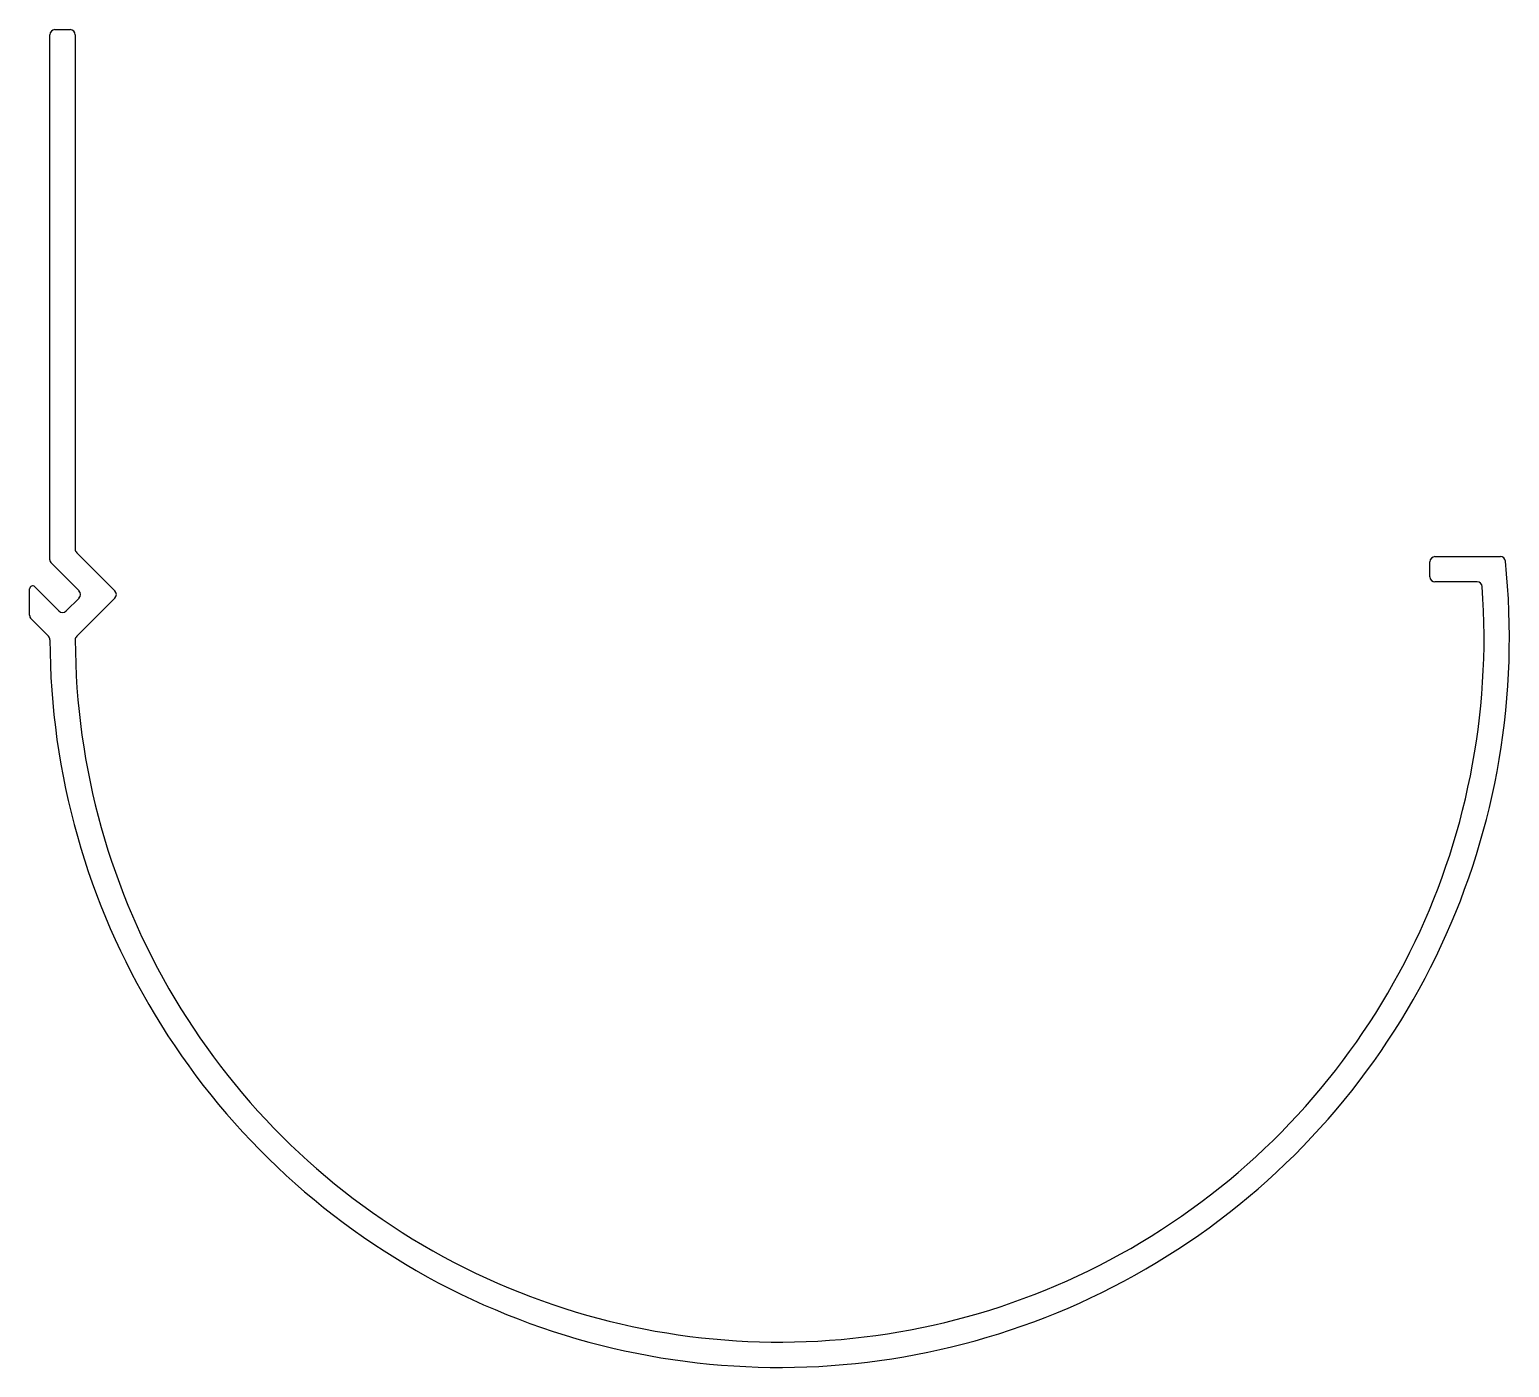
# Model space of a CAD drawing. Extents: x 9 to 155, y 3 to 135.
import ezdxf

# ---------------------------------------------------------------- set-up
doc = ezdxf.new("R2010")
doc.units = 0
doc.layers.get('0').update_dxf_attribs({"linetype": 'CONTINUOUS'})

msp = doc.modelspace()

# ---------------------------------------------------------------- linework, layer by layer
for p, q in [((11.15, 134.56), (12.65, 134.56)), ((10.65, 82.26), (10.65, 134.06)), ((13.15, 134.06), (13.15, 83.3)), ((13.53, 79.18), (10.8, 81.91)), ((13.3, 82.95), (17.06, 79.18)), ((146.81, 80.56), (146.81, 82.06)), ((147.31, 82.56), (153.76, 82.56)), ((8.65, 76.77), (8.65, 79.37)), ((9.16, 79.59), (11.55, 77.2)), ((151.47, 80.06), (147.31, 80.06)), ((12.25, 77.2), (13.53, 78.47)), ((17.06, 78.47), (13.3, 74.71)), ((10.5, 74.71), (8.8, 76.42))]:
    msp.add_line(p, q)
for centre, radius, start, end in [((11.15, 134.06), 0.5, 90, 180), ((12.65, 134.06), 0.5, 0, 90), ((13.65, 83.3), 0.5, 180, 225), ((11.15, 82.26), 0.5, 180, 225), ((82.65, 74.56), 72, 180.1639, 6.0211), ((147.31, 82.06), 0.5, 90, 180), ((153.76, 82.06), 0.5, 6.0211, 90), ((147.31, 80.56), 0.5, 180, 270), ((8.95, 79.37), 0.3, 45, 180), ((82.65, 74.56), 69.5, 180.1717, 4.1555), ((13.17, 78.83), 0.5, 315, 45), ((16.71, 78.83), 0.5, 315, 45), ((151.47, 79.56), 0.5, 4.1555, 90), ((9.15, 76.77), 0.5, 180, 225), ((11.9, 77.55), 0.5, 225, 315), ((10.15, 74.35), 0.5, 0.1639, 45), ((13.65, 74.35), 0.5, 135, 180.1717)]:
    msp.add_arc(centre, radius, start, end)

doc.saveas('drawing.dxf')
